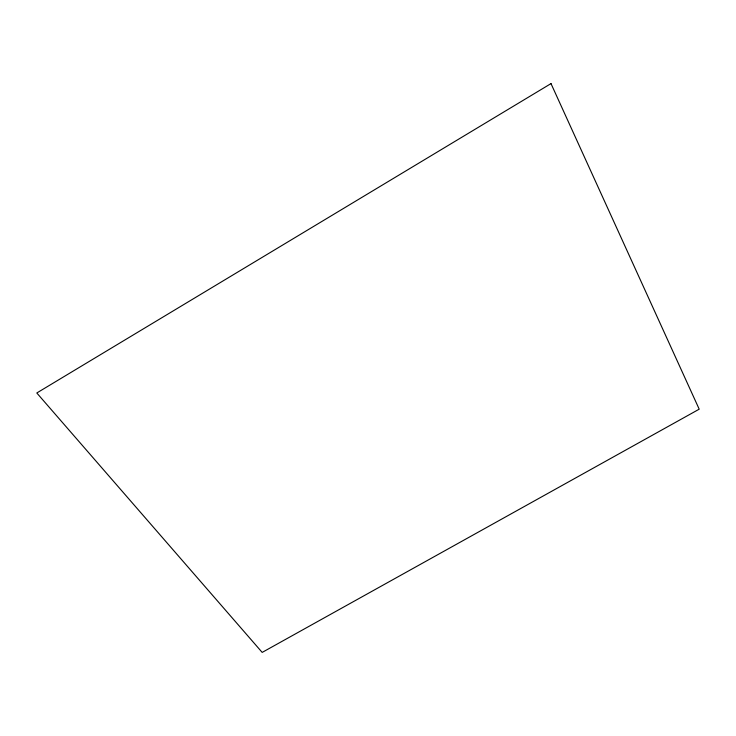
<?xml version="1.0" encoding="UTF-8"?>
<svg xmlns="http://www.w3.org/2000/svg" width="736" height="736" viewBox="0 0 736 736"><rect width="100%" height="100%" fill="white"/><g stroke="black" fill="none" stroke-linecap="round" stroke-linejoin="round"><path stroke-width="1.1" d="M550.997 83.6L36.8 392.978L262.182 652.4L699.2 409.179L550.997 83.6"/></g></svg>
